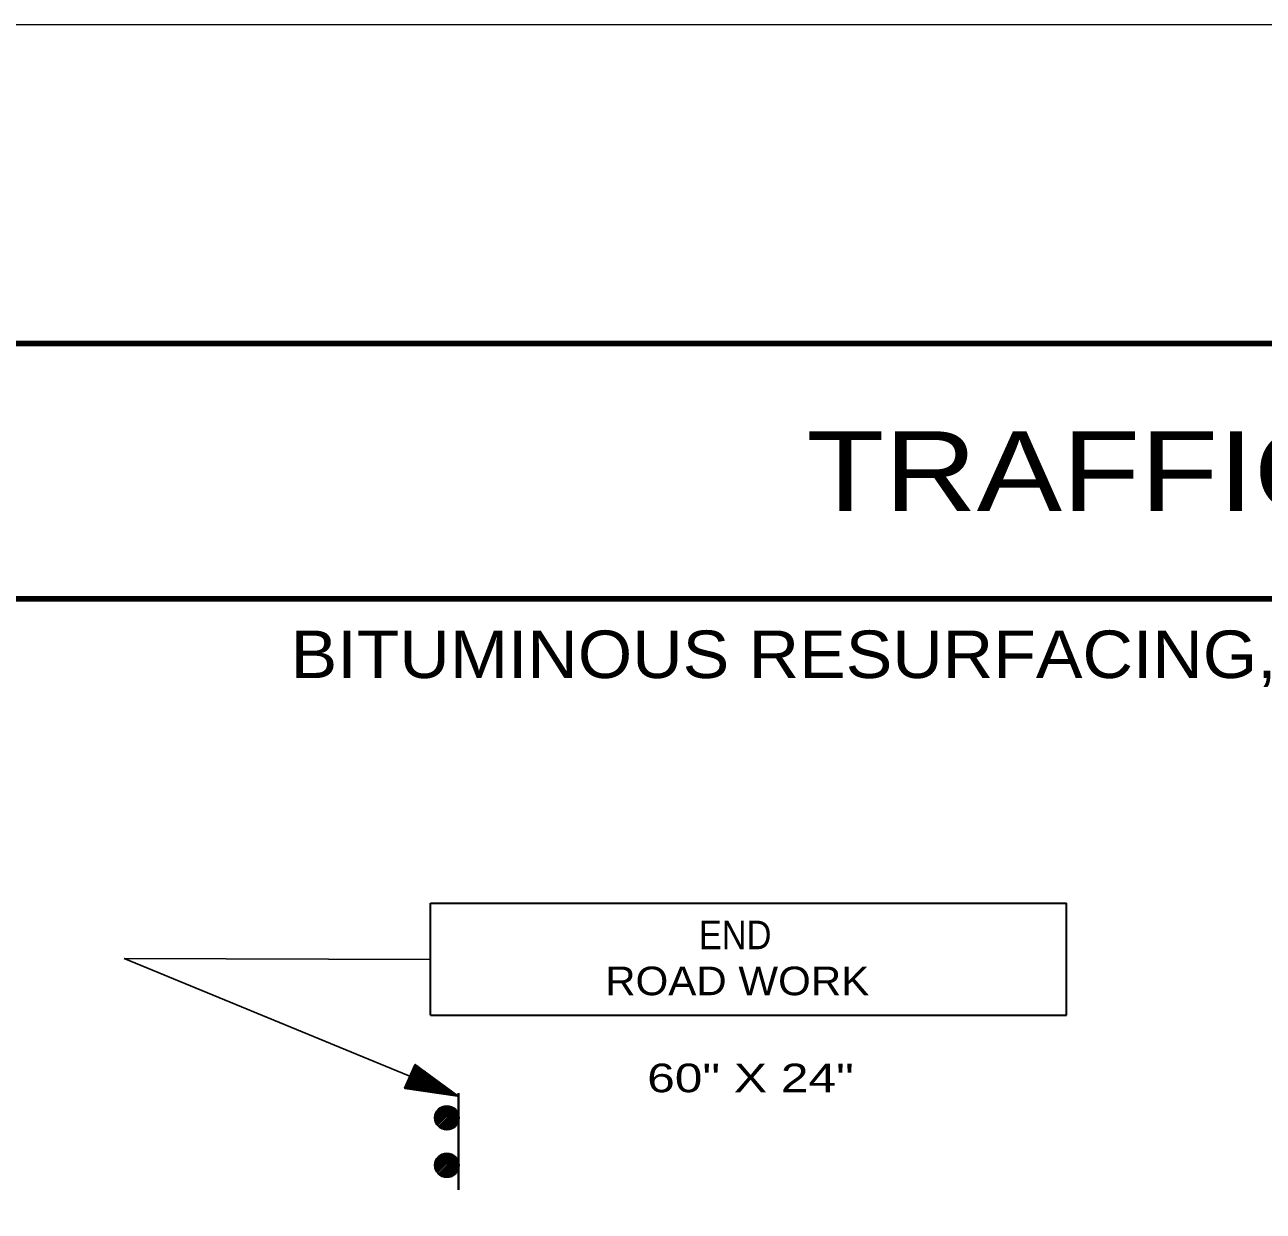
# Model space of a CAD drawing. Extents: x 1.859 to 2.776, y -0.604 to 0.105.
# Drawn here: x 2.059 to 2.2611, y -0.0887 to 0.1048 of the extents above; entities that cross this region are included whole.
import ezdxf
from ezdxf.enums import TextEntityAlignment as Align

# ---------------------------------------------------------------- set-up
doc = ezdxf.new("R2010")
doc.units = 0
doc.header["$LTSCALE"] = 0.0021
for name, color, linetype, lineweight in [('1', 7, 'Continuous', 35), ('10', 7, 'Continuous', 35), ('2', 7, 'Continuous', 13), ('9', 7, 'Continuous', 25)]:
    doc.layers.add(name, color=color, linetype=linetype, lineweight=lineweight)

msp = doc.modelspace()

# ---------------------------------------------------------------- linework, layer by layer
at = {"layer": '1'}
for p, q in [((2.12525, -0.05675), (2.12525, -0.0385)), ((2.12525, -0.0385), (2.229, -0.0385)), ((2.229, -0.05675), (2.229, -0.0385)), ((2.12525, -0.05675), (2.229, -0.05675)), ((2.128, -0.071667), (2.125917, -0.073667)), ((2.127833, -0.071583), (2.126, -0.073417)), ((2.128333, -0.071667), (2.126, -0.074083)), ((2.128167, -0.071667), (2.126, -0.073833)), ((2.1275, -0.071667), (2.126, -0.073167)), ((2.12725, -0.071667), (2.126083, -0.072917)), ((2.128583, -0.07175), (2.126083, -0.07425)), ((2.128833, -0.07175), (2.126167, -0.074417)), ((2.129, -0.071917), (2.12625, -0.074667)), ((2.129083, -0.072), (2.126333, -0.07475)), ((2.129333, -0.072167), (2.126583, -0.074917)), ((2.129417, -0.07225), (2.126667, -0.075)), ((2.1295, -0.072417), (2.126833, -0.075167)), ((2.129583, -0.072667), (2.127, -0.07525)), ((2.129667, -0.072833), (2.127167, -0.075333)), ((2.129833, -0.072917), (2.127333, -0.075417)), ((2.129833, -0.073167), (2.1275, -0.0755)), ((2.129833, -0.073417), (2.12775, -0.0755)), ((2.129833, -0.073583), (2.127917, -0.0755)), ((2.129833, -0.073833), (2.128167, -0.0755)), ((2.12975, -0.074167), (2.128583, -0.075417)), ((2.128, -0.079417), (2.125917, -0.081417)), ((2.127833, -0.079333), (2.126, -0.081167)), ((2.128333, -0.079417), (2.126, -0.081833)), ((2.128167, -0.079417), (2.126, -0.081583)), ((2.1275, -0.079417), (2.126, -0.080917)), ((2.12725, -0.079417), (2.126083, -0.080667)), ((2.128583, -0.0795), (2.126083, -0.082)), ((2.128833, -0.0795), (2.126167, -0.082167)), ((2.129, -0.079667), (2.12625, -0.082417)), ((2.129083, -0.07975), (2.126333, -0.0825)), ((2.129333, -0.079917), (2.126583, -0.082667)), ((2.129417, -0.08), (2.126667, -0.08275)), ((2.1295, -0.080167), (2.126833, -0.082917)), ((2.129583, -0.080417), (2.127, -0.083)), ((2.129667, -0.080583), (2.127167, -0.083083)), ((2.129833, -0.080667), (2.127333, -0.083167)), ((2.129833, -0.080917), (2.1275, -0.08325)), ((2.129833, -0.081167), (2.12775, -0.08325)), ((2.129833, -0.081333), (2.127917, -0.08325)), ((2.129833, -0.081583), (2.128167, -0.08325)), ((2.12975, -0.081917), (2.128583, -0.083167))]:
    msp.add_line(p, q, dxfattribs=at)
at = {"layer": '1', "lineweight": 25}
for q in [(2.12525, -0.047667), (2.129667, -0.069917)]:
    msp.add_line((2.07525, -0.0475), q, dxfattribs=at)
at = {"layer": '1', "lineweight": 100}
for points in [[(2.734083, 0.052833), (1.90075, 0.052833), (1.90075, -0.561833)], [(2.734083, 0.011167), (2.692417, 0.011167), (1.942417, 0.011167)]]:
    msp.add_lwpolyline(points, dxfattribs=at)
at = {"layer": '1', "lineweight": 40}
msp.add_lwpolyline([(2.129833, -0.0695), (2.129833, -0.077333), (2.129833, -0.08525)], dxfattribs=at)
at = {"layer": '1'}
for centre in [(2.127917, -0.0735), (2.127917, -0.08125)]:
    msp.add_circle(centre, 0.001956, dxfattribs=at)
at = {"layer": '10'}
for p, q in [((2.126083, -0.068583), (2.121917, -0.066667)), ((2.122, -0.0665), (2.126167, -0.068417)), ((2.12625, -0.06825), (2.122083, -0.066333)), ((2.126333, -0.068167), (2.122167, -0.066167)), ((2.122333, -0.065583), (2.126333, -0.067417)), ((2.121917, -0.06675), (2.129667, -0.069917))]:
    msp.add_line(p, q, dxfattribs=at)
for points in [[(2.121083, -0.068667), (2.12275, -0.064833), (2.129667, -0.069917)], [(2.121083, -0.068667), (2.129667, -0.069917), (2.121083, -0.068667)]]:
    msp.add_lwpolyline(points, dxfattribs=at)
msp.add_lwpolyline([(2.129667, -0.069917), (2.121083, -0.068667), (2.12275, -0.064833), (2.121083, -0.068667)], close=True, dxfattribs=at)
at = {"layer": '2'}
msp.add_line((2.77575, 0.104833), (1.859083, 0.104833), dxfattribs=at)
at = {"layer": '9'}
for p, q in [((2.126333, -0.068), (2.122167, -0.066083)), ((2.126417, -0.067833), (2.12225, -0.065917)), ((2.1265, -0.067667), (2.122333, -0.06575)), ((2.125667, -0.067), (2.122417, -0.0655)), ((2.125, -0.0665), (2.1225, -0.065333)), ((2.12375, -0.065583), (2.122583, -0.065)), ((2.124417, -0.066), (2.122583, -0.065167)), ((2.123167, -0.065083), (2.122667, -0.064917)), ((2.121583, -0.06875), (2.121167, -0.0685)), ((2.122167, -0.068833), (2.12125, -0.068417)), ((2.12325, -0.069), (2.121333, -0.068083)), ((2.122667, -0.068917), (2.121333, -0.06825)), ((2.123833, -0.069083), (2.121417, -0.067917)), ((2.124917, -0.06925), (2.1215, -0.067667)), ((2.124333, -0.069167), (2.1215, -0.067833)), ((2.125417, -0.069333), (2.121583, -0.0675)), ((2.125833, -0.06925), (2.121667, -0.067333)), ((2.125917, -0.069), (2.12175, -0.067083)), ((2.125833, -0.069167), (2.12175, -0.06725)), ((2.126, -0.068833), (2.121833, -0.066917)), ((2.126083, -0.06875), (2.121917, -0.06675)), ((2.12875, -0.06975), (2.126083, -0.068583)), ((2.129333, -0.069833), (2.126167, -0.068417)), ((2.129417, -0.06975), (2.12625, -0.06825)), ((2.128167, -0.068833), (2.126333, -0.068)), ((2.128833, -0.06925), (2.126333, -0.068167)), ((2.127583, -0.068333), (2.126417, -0.067833)), ((2.126917, -0.067917), (2.1265, -0.067667)), ((2.126583, -0.069417), (2.125833, -0.069167)), ((2.126, -0.069417), (2.125833, -0.06925)), ((2.127083, -0.0695), (2.125917, -0.069)), ((2.127667, -0.069583), (2.126, -0.068833)), ((2.128167, -0.069667), (2.126083, -0.06875))]:
    msp.add_line(p, q, dxfattribs=at)
at = {"layer": '9', "lineweight": 40}
msp.add_lwpolyline([(2.129667, -0.069917), (2.121083, -0.068667), (2.12275, -0.064833)], close=True, dxfattribs=at)

# ---------------------------------------------------------------- texts
at = {"layer": '1'}
for s, height, width, p in [('TRAFFIC CONTROL PLAN ', 0.013, 1.2, (2.317542, 0.0255)), ('BITUMINOUS RESURFACING, ROADWAY WIDENING & ROADWAY STABILIZING', 0.00775, 1.1, (2.317458, -0.00175)), ('END', 0.004666, 0.9, (2.174958, -0.046)), ('ROAD WORK', 0.004666, 1.1, (2.175292, -0.0535)), ('60" X 24"', 0.004666, 1.3, (2.177458, -0.069333))]:
    msp.add_text(s, height=height, dxfattribs=dict(at, width=width)).set_placement(p, align=Align.CENTER)

doc.saveas('drawing.dxf')
